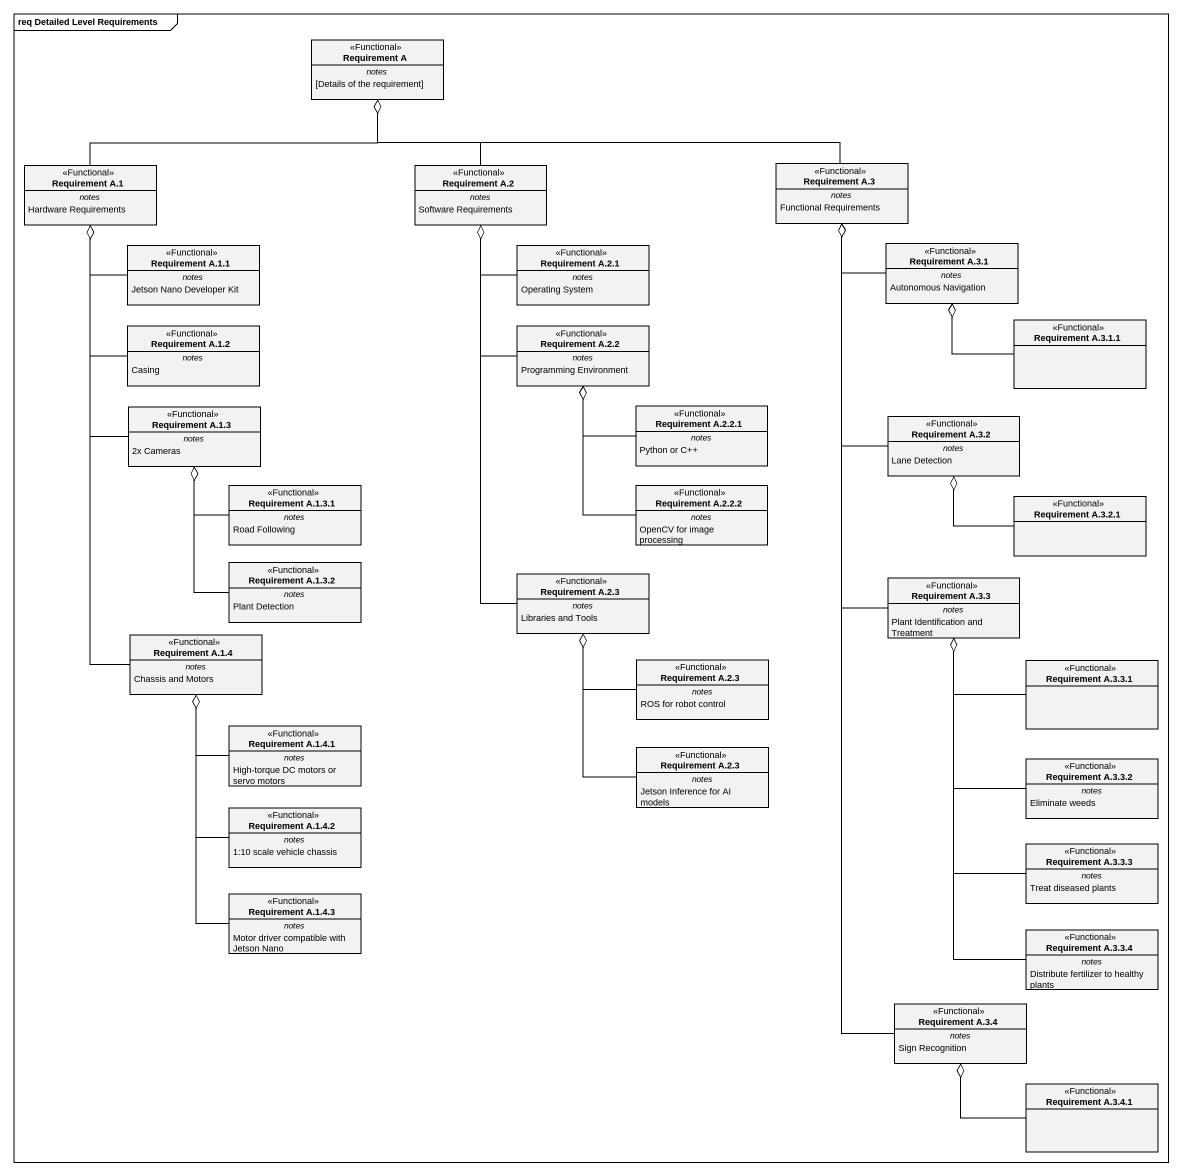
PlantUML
@startuml
mainframe req Detailed Level Requirements
hide circle
hide empty members
class "Requirement A" as Requirement_A <<Functional>> {
  -- notes --
  [Details of the requirement]
}
class "Requirement A.1" as Requirement_A_1 <<Functional>> {
  -- notes --
  Hardware Requirements
}
class "Requirement A.2" as Requirement_A_2 <<Functional>> {
  -- notes --
  Software Requirements
}
class "Requirement A.3" as Requirement_A_3 <<Functional>> {
  -- notes --
  Functional Requirements
}
class "Requirement A.3.1" as Requirement_A_3_1 <<Functional>> {
  -- notes --
  Autonomous Navigation
}
class "Requirement A.1.1" as Requirement_A_1_1 <<Functional>> {
  -- notes --
  Jetson Nano Developer Kit
}
class "Requirement A.2.1" as Requirement_A_2_1 <<Functional>> {
  -- notes --
  Operating System
}
class "Requirement A.3.1.1" as Requirement_A_3_1_1 <<Functional>>
class "Requirement A.1.2" as Requirement_A_1_2 <<Functional>> {
  -- notes --
  Casing
}
class "Requirement A.2.2" as Requirement_A_2_2 <<Functional>> {
  -- notes --
  Programming Environment
}
class "Requirement A.1.3" as Requirement_A_1_3 <<Functional>> {
  -- notes --
  2x Cameras
}
class "Requirement A.2.2.1" as Requirement_A_2_2_1 <<Functional>> {
  -- notes --
  Python or C++
}
class "Requirement A.3.2" as Requirement_A_3_2 <<Functional>> {
  -- notes --
  Lane Detection
}
class "Requirement A.1.3.1" as Requirement_A_1_3_1 <<Functional>> {
  -- notes --
  Road Following
}
class "Requirement A.2.2.2" as Requirement_A_2_2_2 <<Functional>> {
  -- notes --
  OpenCV for image processing
}
class "Requirement A.3.2.1" as Requirement_A_3_2_1 <<Functional>>
class "Requirement A.1.3.2" as Requirement_A_1_3_2 <<Functional>> {
  -- notes --
  Plant Detection
}
class "Requirement A.2.3" as Requirement_A_2_3 <<Functional>> {
  -- notes --
  Libraries and Tools
}
class "Requirement A.3.3" as Requirement_A_3_3 <<Functional>> {
  -- notes --
  Plant Identification and Treatment
}
class "Requirement A.1.4" as Requirement_A_1_4 <<Functional>> {
  -- notes --
  Chassis and Motors
}
class "Requirement A.2.3" as Requirement_A_2_3_2 <<Functional>> {
  -- notes --
  ROS for robot control
}
class "Requirement A.3.3.1" as Requirement_A_3_3_1 <<Functional>>
class "Requirement A.1.4.1" as Requirement_A_1_4_1 <<Functional>> {
  -- notes --
  High-torque DC motors or servo motors
}
class "Requirement A.2.3" as Requirement_A_2_3_3 <<Functional>> {
  -- notes --
  Jetson Inference for AI models
}
class "Requirement A.3.3.2" as Requirement_A_3_3_2 <<Functional>> {
  -- notes --
  Eliminate weeds
}
class "Requirement A.1.4.2" as Requirement_A_1_4_2 <<Functional>> {
  -- notes --
  1:10 scale vehicle chassis
}
class "Requirement A.3.3.3" as Requirement_A_3_3_3 <<Functional>> {
  -- notes --
  Treat diseased plants
}
class "Requirement A.1.4.3" as Requirement_A_1_4_3 <<Functional>> {
  -- notes --
  Motor driver compatible with Jetson Nano
}
class "Requirement A.3.3.4" as Requirement_A_3_3_4 <<Functional>> {
  -- notes --
  Distribute fertilizer to healthy plants
}
class "Requirement A.3.4" as Requirement_A_3_4 <<Functional>> {
  -- notes --
  Sign Recognition
}
class "Requirement A.3.4.1" as Requirement_A_3_4_1 <<Functional>>
Requirement_A_1 -right-o Requirement_A
Requirement_A_2 -up-o Requirement_A
Requirement_A_3 -left-o Requirement_A
Requirement_A_3_1 -up-o Requirement_A_3
Requirement_A_1_1 -up-o Requirement_A_1
Requirement_A_2_1 -up-o Requirement_A_2
Requirement_A_3_1_1 -up-o Requirement_A_3_1
Requirement_A_1_2 -up-o Requirement_A_1
Requirement_A_2_2 -up-o Requirement_A_2
Requirement_A_1_3 -up-o Requirement_A_1
Requirement_A_2_2_1 -up-o Requirement_A_2_2
Requirement_A_3_2 -up-o Requirement_A_3
Requirement_A_1_3_1 -up-o Requirement_A_1_3
Requirement_A_2_2_2 -up-o Requirement_A_2_2
Requirement_A_3_2_1 -up-o Requirement_A_3_2
Requirement_A_1_3_2 -up-o Requirement_A_1_3
Requirement_A_2_3 -up-o Requirement_A_2
Requirement_A_3_3 -up-o Requirement_A_3
Requirement_A_1_4 -up-o Requirement_A_1
Requirement_A_2_3_2 -up-o Requirement_A_2_3
Requirement_A_3_3_1 -up-o Requirement_A_3_3
Requirement_A_1_4_1 -up-o Requirement_A_1_4
Requirement_A_2_3_3 -up-o Requirement_A_2_3
Requirement_A_3_3_2 -up-o Requirement_A_3_3
Requirement_A_1_4_2 -up-o Requirement_A_1_4
Requirement_A_3_3_3 -up-o Requirement_A_3_3
Requirement_A_1_4_3 -up-o Requirement_A_1_4
Requirement_A_3_3_4 -up-o Requirement_A_3_3
Requirement_A_3_4 -up-o Requirement_A_3
Requirement_A_3_4_1 -up-o Requirement_A_3_4
@enduml
